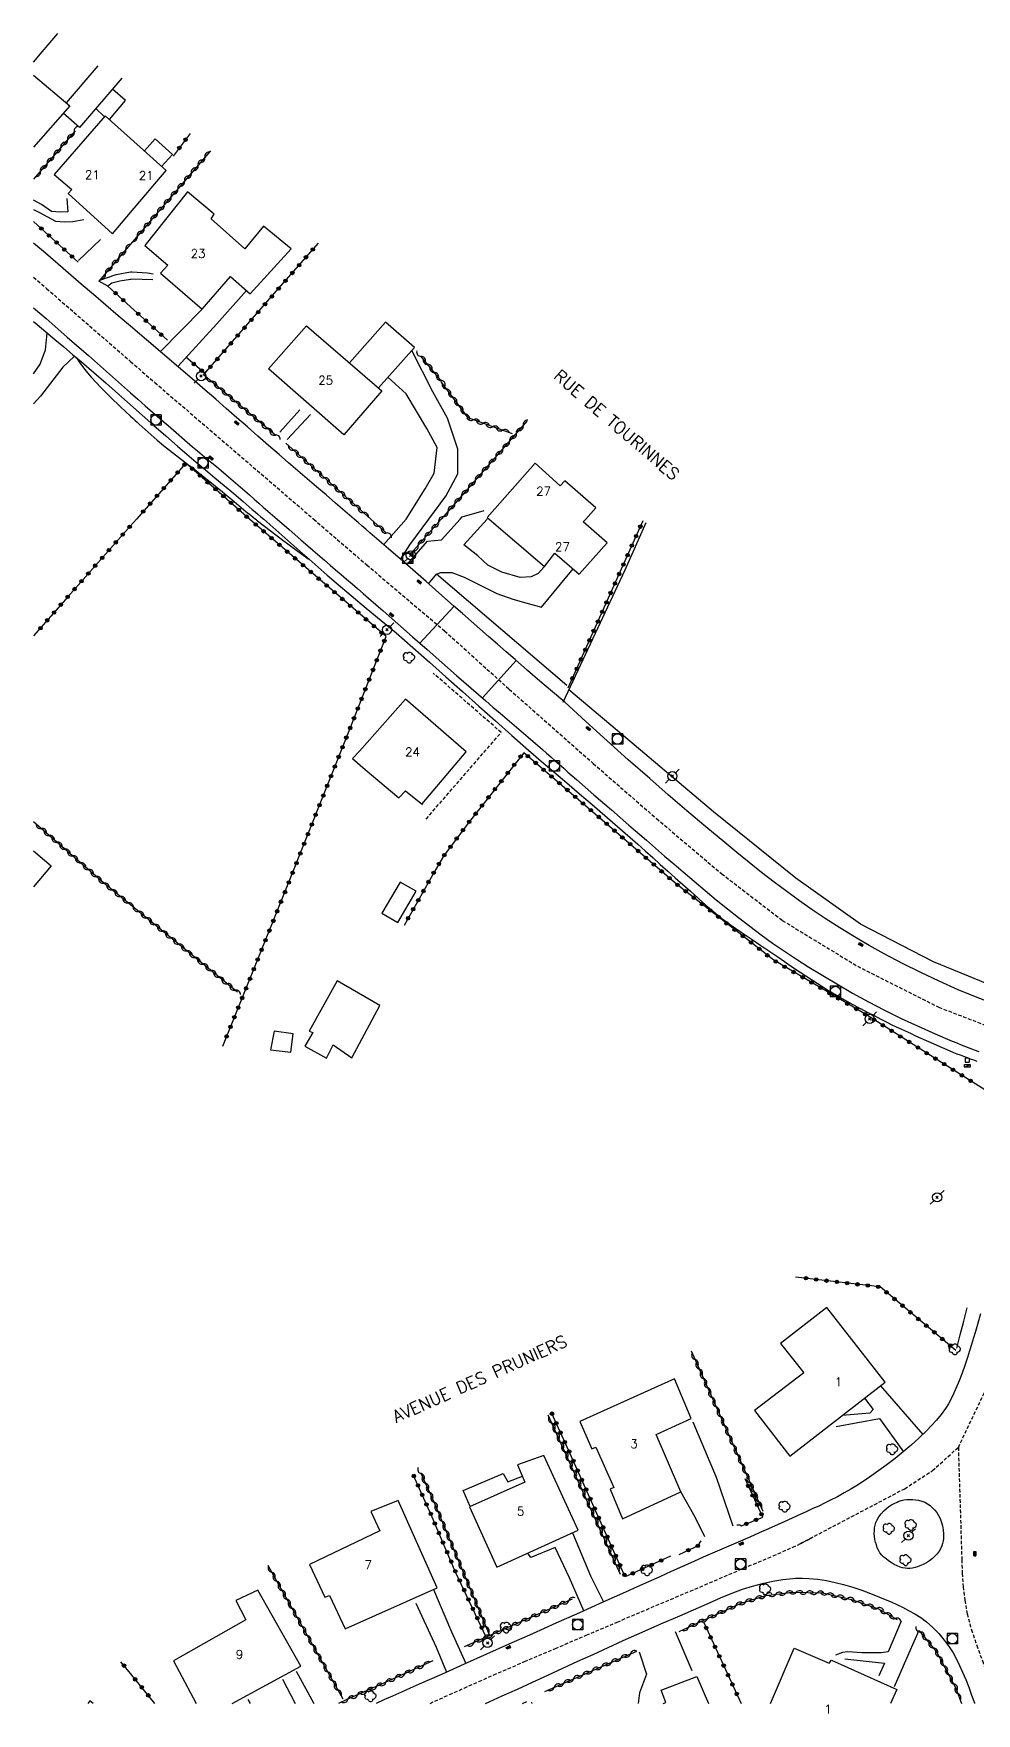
# Model space of a CAD drawing. Header units: millimetres. Extents: x 175000 to 176000, y 162999 to 164000.
# Drawn here: x 175000 to 175136.2, y 162998.6 to 163241.1 of the extents above; entities that cross this region are included whole.
import ezdxf
from ezdxf.enums import TextEntityAlignment as Align

# ---------------------------------------------------------------- set-up
doc = ezdxf.new("R2010")
doc.units = ezdxf.units.MM
doc.linetypes.add('DASHED', pattern=[0.75, 0.5, -0.25])
doc.layers.get('0').update_dxf_attribs({"linetype": 'CONTINUOUS'})
for name, color, linetype in [('W0001', 6, 'DASHED'), ('W0008', 7, 'CONTINUOUS'), ('W0014', 7, 'CONTINUOUS'), ('W0015', 2, 'CONTINUOUS'), ('W0016', 2, 'CONTINUOUS'), ('W0017', 7, 'CONTINUOUS'), ('W0101', 7, 'CONTINUOUS'), ('W0104', 1, 'CONTINUOUS'), ('W0105', 7, 'CONTINUOUS'), ('W0112', 1, 'DASHED'), ('W0211', 2, 'CONTINUOUS'), ('W0300', 7, 'CONTINUOUS'), ('W0310', 3, 'CONTINUOUS'), ('W0323', 7, 'CONTINUOUS'), ('W0330', 7, 'CONTINUOUS'), ('W0401', 7, 'CONTINUOUS'), ('W0420', 7, 'CONTINUOUS'), ('W0438', 7, 'CONTINUOUS'), ('W0473', 7, 'CONTINUOUS'), ('W0989', 7, 'CONTINUOUS'), ('W0991', 7, 'CONTINUOUS')]:
    doc.layers.add(name, color=color, linetype=linetype)
doc.styles.get("Standard").update_dxf_attribs({"font": 'romans.shx', "width": 0.85})

# ---------------------------------------------------------------- blocks, each defined once
blk = doc.blocks.new('T300')
for p, q in [((-0.8, 0.51), (-0.86, 0.34)), ((-0.86, 0.34), (-0.86, 0.17)), ((-0.86, 0.17), (-0.74, 0.06)), ((-0.69, 0.63), (-0.8, 0.51)), ((-0.8, -0.06), (-0.74, 0.06)), ((-0.74, 0.06), (-0.69, 0.11)), ((-0.57, 0.69), (-0.69, 0.63)), ((-0.46, 0.69), (-0.57, 0.69)), ((-0.29, 0.63), (-0.46, 0.69)), ((-0.29, 0.63), (-0.17, 0.74)), ((-0.23, 0.57), (-0.29, 0.63)), ((-0.17, 0.74), (-0.06, 0.8)), ((-0.06, 0.8), (0.06, 0.8)), ((0.06, 0.8), (0.23, 0.74)), ((0.23, 0.74), (0.34, 0.63)), ((0.34, 0.63), (0.4, 0.51)), ((0.46, 0.46), (0.34, 0.46)), ((0.4, 0.51), (0.4, 0.46)), ((0.57, 0.4), (0.46, 0.46)), ((0.57, 0.4), (0.69, 0.29)), ((0.69, 0.29), (0.74, 0.17)), ((0.74, 0.06), (0.69, -0.17)), ((0.74, 0.17), (0.74, 0.06)), ((-0.8, -0.17), (-0.8, -0.06)), ((-0.8, -0.23), (-0.8, -0.17)), ((-0.74, -0.34), (-0.8, -0.23)), ((-0.69, -0.4), (-0.74, -0.34)), ((-0.51, -0.46), (-0.69, -0.4)), ((-0.4, -0.46), (-0.51, -0.46)), ((-0.4, -0.46), (-0.34, -0.46)), ((-0.34, -0.46), (-0.34, -0.4)), ((-0.34, -0.51), (-0.34, -0.46)), ((-0.29, -0.63), (-0.34, -0.51)), ((-0.17, -0.74), (-0.29, -0.63)), ((-0.06, -0.8), (-0.17, -0.74)), ((0.06, -0.8), (-0.06, -0.8)), ((0.17, -0.74), (0.06, -0.8)), ((0.23, -0.69), (0.17, -0.74)), ((0.29, -0.46), (0.23, -0.46)), ((0.29, -0.63), (0.23, -0.69)), ((0.46, -0.4), (0.29, -0.46)), ((0.34, -0.51), (0.29, -0.63)), ((0.34, -0.51), (0.34, -0.46)), ((0.57, -0.34), (0.46, -0.4)), ((0.63, -0.29), (0.57, -0.34)), ((0.69, -0.17), (0.63, -0.29))]:
    blk.add_line(p, q)
blk = doc.blocks.new('T473')
for p, q in [((-0.166667, 0.166667), (0.166667, -0.166667)), ((-0.166667, -0.166667), (0.166667, 0.166667)), ((0.500001, 0.500001), (1.000002, 1.000002)), ((-1.000002, -1.000002), (-0.500001, -0.500001))]:
    blk.add_line(p, q)
blk.add_ellipse((0, 0), major_axis=(0.471405, 0.471405), ratio=1, start_param=5.4977871438, end_param=11.780972451)
blk = doc.blocks.new('T420')
for p, q in [((0.75, 0.75), (-0.75, 0.75)), ((-0.75, 0.75), (-0.75, -0.75)), ((0.75, 0.75), (0.75, -0.75)), ((0.75, -0.75), (-0.75, -0.75))]:
    blk.add_line(p, q)
blk.add_ellipse((0, 0), major_axis=(-0.53, 0.53), ratio=1, start_param=3.926991, end_param=10.210176)
blk = doc.blocks.new('T401')
for p, q in [((-0.3, 0.3), (0, 0.3)), ((-0.3, -0.25), (-0.3, 0.3)), ((-0.3, 0.15), (0, 0.15)), ((-0.3, 0), (0, 0)), ((0, 0.3), (0, -0.25)), ((-0.3, -0.15), (0, -0.15)), ((-0.3, -0.25), (-0.3, -0.3)), ((-0.3, -0.3), (0, -0.3)), ((0, -0.3), (0, -0.25))]:
    blk.add_line(p, q)
blk = doc.blocks.new('T438')
for p, q in [((-0.4, 0.2), (0.4, 0.2)), ((-0.4, -0.2), (-0.4, 0.2)), ((0.15, 1.1), (-0.3, 1.1)), ((-0.3, 1.1), (-0.3, 0.5)), ((-0.3, 0.5), (0.15, 0.5)), ((0.3, 0.65), (0.3, 0.95)), ((0.4, 0.2), (0.4, -0.2))]:
    blk.add_line(p, q)
at = {"flags": 128}
for points in [[(-0.4, -0.2), (0.4, 0.2)], [(0.4, -0.2), (-0.4, -0.2)]]:
    blk.add_lwpolyline(points, dxfattribs=at)
for centre, major_axis, start_param, end_param in [((0.15, 0.95), (0.106, -0.106), 0.785398, 2.356194), ((0.15, 0.65), (0.106, 0.106), 3.926991, 5.497787)]:
    blk.add_ellipse(centre, major_axis=major_axis, ratio=1, start_param=start_param, end_param=end_param)
blk = doc.blocks.new('t323o')
at = {"color": 0, "linetype": 'Continuous'}
for radius in [0.25, 0.15]:
    blk.add_circle((0, 0), radius, dxfattribs=at)
blk = doc.blocks.new('t310o')
at = {"color": 0, "linetype": 'Continuous'}
for centre, start, end in [((-0.5, 0.38), 216.8699, 323.1304), ((0.5, -0.37), 36.8699, 143.1303)]:
    blk.add_arc(centre, 0.625, start, end, dxfattribs=at)

msp = doc.modelspace()

# ---------------------------------------------------------------- linework, layer by layer
at = {"layer": 'W0001'}
for points in [[(175000, 163205.94), (175001.87, 163204.32), (175014, 163193.78)], [(175014, 163193.78), (175017.51, 163190.73), (175034.03, 163176.54), (175040.46, 163171)], [(175040.46, 163171), (175048.12, 163164.4), (175059.36, 163154.87), (175068.7, 163146.44), (175080.83, 163135.73), (175089.96, 163127.77), (175099.39, 163119.79), (175108.14, 163113.06), (175118.98, 163106.46), (175130.73, 163100.52), (175145.5, 163094.85), (175151.6, 163092.98)], [(175133.56, 163036.97), (175137.57, 163045.39), (175140.06, 163053.15), (175140.63, 163055.19)], [(175057.26, 163000), (175057.95, 163000.31), (175060.08, 163001.26), (175062.2, 163002.21), (175064.32, 163003.16), (175066.45, 163004.1), (175070.9, 163006.03), (175075.36, 163007.94), (175079.82, 163009.83), (175084.29, 163011.74), (175086.39, 163012.64), (175088.5, 163013.53), (175090.61, 163014.42), (175092.72, 163015.32), (175094.83, 163016.21), (175096.94, 163017.11), (175099.05, 163018.01), (175101.15, 163018.92), (175103.98, 163020.12), (175106.82, 163021.31), (175109.64, 163022.54), (175112.41, 163023.89), (175110.8, 163023.1), (175125.81, 163031), (175129.82, 163033.61), (175133.56, 163036.97)], [(175133.56, 163036.97), (175134.06, 163020.74), (175134.13, 163018.79), (175134.26, 163016.83), (175134.49, 163014.89), (175134.83, 163012.95), (175135.44, 163010.64), (175136.21, 163008.38), (175137.05, 163006.14), (175137.88, 163003.91), (175138.36, 163002.61), (175138.87, 163001.32), (175139.39, 163000.04), (175139.41, 163000)]]:
    msp.add_lwpolyline(points, dxfattribs=at)
at = {"layer": 'W0008'}
for points in [[(175138.54, 163101.05), (175136.02, 163102.03), (175133.52, 163103.06), (175130.81, 163104.27), (175128.13, 163105.53), (175125.48, 163106.86), (175122.86, 163108.24), (175120.69, 163109.45), (175118.55, 163110.7), (175116.44, 163112), (175114.35, 163113.34), (175112.46, 163114.6), (175110.61, 163115.9), (175108.77, 163117.24), (175106.96, 163118.59), (175105.15, 163119.99), (175103.36, 163121.41), (175101.58, 163122.86), (175099.82, 163124.31), (175097.08, 163126.59), (175094.36, 163128.89), (175091.66, 163131.2), (175088.98, 163133.54), (175085.89, 163136.27), (175082.82, 163139.01), (175079.77, 163141.78), (175076.74, 163144.58)], [(175134.89, 163049.96), (175134.52, 163048.81), (175134.11, 163047.68), (175133.68, 163046.56), (175133.2, 163045.45), (175132.87, 163044.72), (175132.53, 163043.99), (175132.15, 163043.27), (175131.72, 163042.58), (175131.09, 163041.72), (175130.41, 163040.9), (175129.69, 163040.12), (175128.95, 163039.36), (175127.87, 163038.31), (175126.75, 163037.29), (175125.6, 163036.32), (175124.43, 163035.37), (175123.11, 163034.35), (175121.75, 163033.38), (175120.38, 163032.44), (175118.98, 163031.53), (175118.03, 163030.94), (175117.07, 163030.38), (175116.09, 163029.84), (175115.1, 163029.32), (175114.25, 163028.9), (175113.4, 163028.5), (175112.54, 163028.12), (175111.68, 163027.73), (175110.3, 163027.09), (175108.92, 163026.46), (175107.54, 163025.83), (175106.16, 163025.21), (175104.81, 163024.62), (175103.46, 163024.02), (175102.11, 163023.44), (175100.76, 163022.85), (175099.41, 163022.27), (175098.06, 163021.68), (175096.71, 163021.09), (175095.36, 163020.49), (175093.71, 163019.76), (175092.07, 163019.03), (175090.43, 163018.29), (175088.79, 163017.55), (175087.15, 163016.81), (175085.51, 163016.07), (175083.87, 163015.33), (175082.23, 163014.6), (175078.83, 163013.08), (175075.44, 163011.57), (175072.05, 163010.05), (175068.66, 163008.54), (175065.41, 163007.09), (175062.17, 163005.64), (175058.92, 163004.19), (175055.67, 163002.75), (175054.4, 163002.18), (175053.12, 163001.62), (175051.85, 163001.05), (175050.57, 163000.49), (175049.47, 163000)], [(175065.26, 163000), (175065.78, 163000.23), (175067.69, 163001.08), (175069.88, 163002.07), (175072.07, 163003.07), (175074.25, 163004.07), (175076.43, 163005.08), (175078.61, 163006.08), (175080.8, 163007.08), (175082.98, 163008.07), (175085.17, 163009.06), (175087.89, 163010.27), (175090.61, 163011.47), (175093.33, 163012.66), (175096.07, 163013.84), (175097.63, 163014.52), (175099.19, 163015.22), (175100.77, 163015.89), (175102.39, 163016.47), (175103.82, 163016.91), (175105.28, 163017.3), (175106.75, 163017.63), (175108.23, 163017.88), (175109.17, 163017.99), (175110.11, 163018.06), (175111.05, 163018.08), (175111.98, 163018.04), (175113.25, 163017.92), (175114.51, 163017.72), (175115.75, 163017.46), (175116.98, 163017.16), (175118.3, 163016.78), (175119.61, 163016.34), (175120.89, 163015.86), (175122.17, 163015.36), (175123.01, 163015.02), (175123.84, 163014.66), (175124.67, 163014.28), (175125.48, 163013.88), (175126.38, 163013.41), (175127.28, 163012.92), (175128.15, 163012.39), (175128.97, 163011.78), (175129.88, 163010.96), (175130.72, 163010.07), (175131.5, 163009.13), (175132.23, 163008.15), (175132.79, 163007.28), (175133.29, 163006.38), (175133.75, 163005.46), (175134.18, 163004.53), (175134.65, 163003.44), (175135.07, 163002.32), (175135.48, 163001.2), (175135.88, 163000.08), (175135.91, 163000)]]:
    msp.add_lwpolyline(points, dxfattribs=at)
at = {"layer": 'W0014'}
for points in [[(175014, 163198.88), (175012.22, 163200.39), (175010.44, 163201.91), (175008.66, 163203.43), (175006.88, 163204.96), (175004.29, 163207.18), (175001.7, 163209.41), (175000, 163210.88)], [(175000, 163201.51), (175001.8, 163199.97), (175004.87, 163197.31), (175007.92, 163194.63), (175010.96, 163191.94), (175014, 163189.25)], [(175000, 163199.53), (175000.5, 163199.12), (175001.79, 163198.04), (175003.07, 163196.96), (175004.36, 163195.89), (175005.64, 163194.8), (175006.92, 163193.71), (175008.7, 163192.17), (175010.47, 163190.62), (175012.24, 163189.06), (175014, 163187.5)], [(175046.3, 163171), (175044.95, 163172.17), (175043.59, 163173.33), (175042.24, 163174.5), (175040.88, 163175.66), (175039.53, 163176.83), (175038.18, 163178), (175036.82, 163179.16), (175035.47, 163180.33), (175033.94, 163181.66), (175032.41, 163182.99), (175030.88, 163184.33), (175029.36, 163185.66), (175027.83, 163186.99), (175026.3, 163188.32), (175024.77, 163189.65), (175023.23, 163190.98), (175020.93, 163192.96), (175018.62, 163194.93), (175016.31, 163196.91), (175014, 163198.88)], [(175014, 163189.25), (175015.06, 163188.32), (175016.12, 163187.39), (175017.18, 163186.46), (175018.25, 163185.53), (175019.43, 163184.51), (175020.6, 163183.5), (175021.79, 163182.48), (175022.97, 163181.47), (175023.66, 163180.89), (175024.35, 163180.31), (175025.04, 163179.74), (175025.73, 163179.16), (175026.42, 163178.59), (175027.11, 163178.01), (175027.8, 163177.43), (175028.48, 163176.85), (175029.16, 163176.26), (175029.83, 163175.68), (175030.5, 163175.09), (175031.17, 163174.5), (175031.84, 163173.91), (175032.51, 163173.32), (175033.18, 163172.73), (175033.85, 163172.15), (175034.18, 163171.86), (175034.51, 163171.57), (175034.84, 163171.29), (175035.17, 163171)], [(175014, 163187.5), (175015.69, 163186.01), (175017.38, 163184.52), (175019.08, 163183.03), (175020.78, 163181.55), (175022.13, 163180.4), (175023.48, 163179.26), (175024.83, 163178.12), (175026.19, 163176.99), (175027.54, 163175.85), (175028.9, 163174.71), (175030.25, 163173.57), (175031.59, 163172.42), (175032, 163172.06), (175032.41, 163171.71), (175032.82, 163171.36), (175033.23, 163171)], [(175033.23, 163171), (175034.54, 163169.85), (175035.85, 163168.7), (175037.16, 163167.55), (175038.47, 163166.39), (175039.78, 163165.24), (175041.09, 163164.09), (175042.4, 163162.94), (175043.72, 163161.81), (175045.87, 163159.98), (175048.03, 163158.17), (175050.2, 163156.36), (175052.38, 163154.58)], [(175035.17, 163171), (175036.89, 163169.51), (175038.6, 163168.03), (175040.32, 163166.55), (175042.03, 163165.07), (175042.83, 163164.38), (175043.62, 163163.7), (175044.42, 163163.02), (175045.21, 163162.34), (175046.01, 163161.65), (175046.8, 163160.97), (175047.59, 163160.29), (175048.39, 163159.6), (175050.51, 163157.75), (175052.63, 163155.89), (175054.74, 163154.03), (175056.86, 163152.17), (175058.97, 163150.31), (175061.09, 163148.45), (175063.21, 163146.6), (175065.33, 163144.75), (175066.35, 163143.87), (175067.37, 163143), (175068.39, 163142.12), (175069.41, 163141.25), (175070.43, 163140.38), (175071.45, 163139.51), (175072.47, 163138.63), (175073.48, 163137.75), (175074.1, 163137.21), (175074.72, 163136.67), (175075.33, 163136.12), (175075.95, 163135.58), (175076.57, 163135.03), (175077.18, 163134.49), (175077.8, 163133.94), (175078.42, 163133.4), (175080.93, 163131.2), (175083.45, 163129.01), (175085.97, 163126.82), (175088.5, 163124.64), (175089.82, 163123.5), (175091.14, 163122.36), (175092.47, 163121.23), (175093.8, 163120.1), (175095.39, 163118.75), (175096.99, 163117.39), (175098.6, 163116.04), (175100.23, 163114.72), (175101.83, 163113.46), (175103.45, 163112.21), (175105.08, 163110.99), (175106.74, 163109.8), (175108.46, 163108.61), (175110.2, 163107.46), (175111.96, 163106.33), (175113.74, 163105.23), (175116, 163103.89), (175118.28, 163102.58), (175120.58, 163101.31), (175122.91, 163100.1), (175125.32, 163098.91), (175127.76, 163097.78), (175130.22, 163096.7), (175132.69, 163095.64), (175133.32, 163095.38), (175133.95, 163095.12), (175134.59, 163094.87), (175135.23, 163094.63), (175135.86, 163094.39), (175136.5, 163094.14)], [(175076.74, 163144.56), (175074.93, 163146.09), (175073.12, 163147.63), (175071.32, 163149.17), (175069.53, 163150.72), (175068.26, 163151.83), (175066.99, 163152.94), (175065.72, 163154.05), (175064.46, 163155.17), (175063.2, 163156.28), (175061.94, 163157.4), (175060.67, 163158.51), (175059.4, 163159.62), (175056.7, 163161.98), (175053.99, 163164.34), (175051.27, 163166.7), (175048.56, 163169.05), (175047.99, 163169.54), (175047.43, 163170.03), (175046.86, 163170.51), (175046.3, 163171)], [(175077.03, 163146.98), (175058.17, 163163.05)], [(175052.38, 163154.58), (175054.78, 163152.47), (175057.17, 163150.35), (175059.55, 163148.23), (175061.93, 163146.1), (175064.31, 163143.98), (175066.69, 163141.86), (175069.09, 163139.75), (175071.49, 163137.65), (175073.32, 163136.07), (175075.16, 163134.5), (175077, 163132.93), (175078.83, 163131.36), (175080.67, 163129.78), (175082.5, 163128.21), (175084.33, 163126.63), (175086.16, 163125.04), (175087.25, 163124.07), (175088.34, 163123.1), (175089.43, 163122.13), (175090.51, 163121.16), (175091.59, 163120.18), (175092.68, 163119.21), (175093.77, 163118.24), (175094.86, 163117.27), (175095.98, 163116.28), (175097.1, 163115.28), (175098.23, 163114.3), (175099.4, 163113.36), (175100.78, 163112.34), (175102.2, 163111.37), (175103.63, 163110.42), (175105.05, 163109.46), (175107.48, 163107.81), (175109.9, 163106.14), (175112.34, 163104.51), (175114.83, 163102.95), (175115.98, 163102.26), (175117.14, 163101.58), (175118.3, 163100.92), (175119.5, 163100.31)], [(175136.3, 163092.69), (175135.82, 163092.87), (175135.34, 163093.05), (175134.86, 163093.23), (175134.37, 163093.41), (175133.89, 163093.59), (175133.41, 163093.77), (175132.93, 163093.96), (175131.93, 163094.38), (175130.94, 163094.8), (175129.95, 163095.24), (175128.96, 163095.68), (175128.2, 163096.02), (175127.44, 163096.37), (175126.68, 163096.72), (175125.92, 163097.07), (175125.28, 163097.37), (175124.65, 163097.66), (175124.01, 163097.96), (175123.38, 163098.26), (175122.4, 163098.76), (175121.43, 163099.26), (175120.46, 163099.78), (175119.5, 163100.31)], [(175133.32, 163051.29), (175133.83, 163053.24), (175134.34, 163055.19), (175134.85, 163057.14)], [(175136.78, 163056.27), (175136.02, 163053.71), (175135.74, 163052.77), (175135.46, 163051.84), (175135.18, 163050.9), (175134.89, 163049.96)]]:
    msp.add_lwpolyline(points, dxfattribs=at)
at = {"layer": 'W0015'}
msp.add_lwpolyline([(175125.31, 163029.3), (175125.71, 163029.38), (175126.11, 163029.44), (175126.51, 163029.46), (175126.92, 163029.45), (175127.38, 163029.41), (175127.83, 163029.33), (175128.28, 163029.21), (175128.71, 163029.04), (175129.11, 163028.82), (175129.48, 163028.56), (175129.82, 163028.26), (175130.13, 163027.93), (175130.44, 163027.55), (175130.7, 163027.14), (175130.92, 163026.7), (175131.1, 163026.25), (175131.27, 163025.66), (175131.39, 163025.05), (175131.44, 163024.43), (175131.42, 163023.82), (175131.37, 163023.45), (175131.28, 163023.09), (175131.16, 163022.75), (175131.01, 163022.42), (175130.77, 163022), (175130.48, 163021.61), (175130.17, 163021.25), (175129.82, 163020.91), (175129.4, 163020.59), (175128.96, 163020.3), (175128.49, 163020.06), (175128.01, 163019.85), (175127.66, 163019.72), (175127.31, 163019.61), (175126.94, 163019.53), (175126.57, 163019.49), (175126.22, 163019.49), (175125.86, 163019.52), (175125.51, 163019.58), (175125.17, 163019.67), (175124.72, 163019.85), (175124.28, 163020.07), (175123.87, 163020.33), (175123.47, 163020.6), (175123.13, 163020.85), (175122.8, 163021.12), (175122.49, 163021.41), (175122.23, 163021.75), (175122.01, 163022.1), (175121.85, 163022.48), (175121.72, 163022.87), (175121.61, 163023.27), (175121.52, 163023.68), (175121.45, 163024.09), (175121.42, 163024.51), (175121.43, 163024.93), (175121.44, 163025.13), (175121.47, 163025.33), (175121.5, 163025.53), (175121.54, 163025.73), (175121.59, 163025.93), (175121.66, 163026.12), (175121.73, 163026.31), (175121.82, 163026.5), (175122.09, 163026.96), (175122.42, 163027.39), (175122.79, 163027.78), (175123.18, 163028.14), (175123.54, 163028.41), (175123.92, 163028.65), (175124.31, 163028.86), (175124.71, 163029.06), (175124.86, 163029.13), (175125, 163029.2), (175125.16, 163029.25)], close=True, dxfattribs=at)
at = {"layer": 'W0016'}
for points in [[(175055.8, 163153.12), (175060.73, 163158.46)], [(175064.82, 163145.2), (175069.7, 163150.58)]]:
    msp.add_lwpolyline(points, dxfattribs=at)
at = {"layer": 'W0017'}
for points in [[(175004.81, 163217.32), (175004.93, 163215.4), (175003.86, 163215.33), (175002.59, 163215.45), (175001.14, 163216.44), (175000, 163217.05)], [(175000, 163215.73), (175000.84, 163215.29), (175003.15, 163214.05), (175004.48, 163213.92), (175005.67, 163214), (175007.24, 163214.27)], [(175006.51, 163208.34), (175009.67, 163211.4)], [(175020.85, 163193.03), (175026.45, 163199.2), (175030.76, 163204.01)], [(175024.33, 163201.33), (175018.32, 163195.2)], [(175000, 163192), (175000.93, 163193.37), (175001.72, 163195.47), (175001.95, 163197.86)], [(175057.07, 163171), (175059.52, 163174.31), (175061.26, 163177.56), (175061.27, 163181.09), (175059.79, 163185.6), (175057.67, 163189.41), (175054.64, 163195.37)], [(175005.91, 163194.55), (175004.2, 163192.95), (175000.98, 163188.79), (175000, 163187.66)], [(175053.8, 163171), (175056.54, 163175.4), (175057.87, 163177.65), (175058.29, 163181.34), (175056.79, 163184.12), (175053.8, 163189.12), (175051.18, 163191.5)], [(175035.56, 163183.57), (175038.44, 163186.77)], [(175036.63, 163182.49), (175040.01, 163186.11)], [(175050.56, 163167.32), (175053.8, 163171)], [(175053, 163165.2), (175054.33, 163167.3), (175057.07, 163171)], [(175053.89, 163164.42), (175056.91, 163167.81), (175058.9, 163168.03), (175061.62, 163171)], [(175061.62, 163171), (175061.91, 163171.32), (175065.08, 163172.28)], [(175062.14, 163167.32), (175065.52, 163171)], [(175073.81, 163164.16), (175072.89, 163163.16), (175071.88, 163162.67), (175070.29, 163162.58), (175067.63, 163163.36), (175065.62, 163164.37), (175064.14, 163165.71), (175062.14, 163167.32)], [(175057.04, 163161.68), (175058.17, 163163.05), (175058.81, 163163.3), (175060.41, 163163.31), (175062.19, 163162.65), (175066.91, 163160.28), (175069.2, 163159.43), (175071.1, 163158.94), (175073.38, 163158.29), (175077.91, 163163.84)], [(175122.34, 163045.87), (175128.41, 163038.84)], [(175120, 163044.05), (175121.24, 163042.45), (175120.78, 163041.91), (175116.8, 163041.56)], [(175095.21, 163040.67), (175098.58, 163032.68), (175100.97, 163025.63)], [(175115.93, 163039.99), (175122.15, 163041.12), (175125.63, 163036.34)], [(175096.94, 163024.06), (175095.54, 163026.88), (175093.46, 163030.56)], [(175077.84, 163024.64), (175080.43, 163018.41), (175082.31, 163014.64)], [(175079.47, 163013.37), (175077.38, 163018.13), (175075.32, 163022.5), (175071.81, 163021.05), (175071.38, 163021.71)], [(175057.75, 163016.44), (175060.36, 163010.32), (175062.43, 163005.76)], [(175055.23, 163014.49), (175058.13, 163008.11), (175059.64, 163004.52)], [(175125.28, 163011.89), (175123.41, 163007.45), (175122.4, 163007.32), (175119.66, 163007.31), (175117.57, 163007.45), (175116.83, 163007.34), (175115.82, 163006.95)], [(175092.67, 163010.4), (175095.07, 163004.77)], [(175124.33, 163002.46), (175126.46, 163007.29), (175127.89, 163010.57)], [(175087.46, 163007.42), (175088.52, 163004.23), (175087.52, 163001.52), (175087.34, 163000)], [(175117.19, 163006.42), (175122.88, 163005.82), (175122.06, 163004)], [(175037.91, 163004.63), (175040.49, 163000)], [(175035.96, 163003.49), (175037.76, 163000)], [(175030.95, 163000.58), (175031.29, 163000)]]:
    msp.add_lwpolyline(points, dxfattribs=at)
at = {"layer": 'W0101'}
for points in [[(175000, 163235.1), (175005.23, 163230.69), (175000, 163224.71)], [(175014, 163225.98), (175010.33, 163229.27), (175002.96, 163220.77), (175005.53, 163218.6), (175005, 163218.05), (175011.42, 163212.23)], [(175014, 163215.27), (175019.15, 163221.34), (175014, 163225.98)], [(175011.42, 163212.23), (175014, 163215.27)], [(175079.74, 163171), (175081.22, 163172.63), (175076.72, 163176.53), (175076.05, 163175.8), (175072.46, 163179.08), (175065.51, 163171.23), (175065.78, 163171)], [(175065.78, 163171), (175073.81, 163164.16), (175075.3, 163166.1), (175078.81, 163163.06)], [(175079.39, 163170.61), (175079.74, 163171)], [(175078.81, 163163.06), (175082.83, 163167.61), (175079.39, 163170.61)], [(175000, 163123.12), (175002.52, 163120.95), (175000, 163117.93)], [(175066.9, 163019.67), (175078.67, 163025.02), (175073.7, 163035.81), (175069.88, 163034.45), (175070.97, 163031.96)], [(175070.97, 163031.96), (175062.98, 163028.4), (175066.9, 163019.67)], [(175028.69, 163000), (175038.61, 163005.37), (175032.39, 163016.33), (175029.22, 163014.87), (175030.66, 163012.08), (175020.23, 163006.16), (175023.48, 163000)], [(175106.44, 163000), (175109.85, 163007.98)], [(175109.85, 163007.98), (175114.92, 163005.8), (175115.24, 163006.25), (175124.66, 163002.02), (175123.77, 163000)], [(175090.94, 163000), (175091.3, 163000.14), (175090.63, 163001.9), (175095.77, 163003.88), (175097.49, 163000)], [(175008.62, 163000), (175008.13, 163000.38), (175007.83, 163000)]]:
    msp.add_lwpolyline(points, dxfattribs=at)
for points in [[(175016.08, 163210.5), (175019.37, 163207.66), (175018.35, 163206.54), (175024.33, 163201.33), (175028.46, 163206.06), (175031.29, 163203.54), (175037.2, 163210.06), (175033.19, 163213.31), (175030.5, 163210.03), (175025.63, 163214.37), (175026.08, 163215.04), (175022.23, 163218.29)], [(175044.82, 163183.19), (175033.95, 163192.7), (175039.41, 163198.93), (175050.31, 163189.55)], [(175056.13, 163129.92), (175062.49, 163137.4), (175053.72, 163144.99), (175047.09, 163137.48), (175046.07, 163136.43), (175047.87, 163134.87), (175052.76, 163130.76), (175053.73, 163131.77), (175056.17, 163129.78)], [(175109.24, 163035.69), (175122.98, 163046.37), (175114.58, 163057.17), (175107.89, 163051.98), (175111.24, 163047.72), (175104.14, 163042.31)], [(175085.07, 163026.67), (175093.46, 163030.56), (175089.94, 163038.81), (175094.95, 163041.15), (175092.55, 163046.86), (175078.87, 163040.68), (175080.62, 163036.74), (175081.2, 163036.99), (175083.8, 163031.19), (175083.29, 163030.93)], [(175045, 163010.75), (175058.28, 163016.68), (175052.67, 163029.29), (175048.71, 163027.7), (175050.03, 163024.91), (175039.87, 163020.04), (175042.08, 163015.32), (175042.72, 163015.6)]]:
    msp.add_lwpolyline(points, close=True, dxfattribs=at)
at = {"layer": 'W0104'}
for points in [[(175000, 163236.99), (175001.23, 163238.5), (175003.49, 163241.12)], [(175009.29, 163236.45), (175004.71, 163231.13)], [(175012.74, 163234.69), (175006.61, 163227.55), (175004.28, 163229.61)], [(175010.95, 163228.72), (175013.28, 163231.44), (175011.39, 163233.12)], [(175008.99, 163230.33), (175010.2, 163229.13)], [(175018.49, 163221.93), (175020.04, 163223.66), (175017.54, 163225.93), (175016, 163224.18)], [(175049.82, 163189.97), (175055.03, 163195.81), (175050.81, 163199.46), (175045.62, 163193.58)], [(175063.06, 163028.43), (175062.05, 163030.76), (175067.82, 163033.2), (175068.5, 163031.97), (175070.6, 163032.79)]]:
    msp.add_lwpolyline(points, dxfattribs=at)
for points in [[(175052.61, 163112.76), (175055.24, 163117.27), (175052.95, 163118.61), (175050.31, 163114.1)], [(175045.96, 163093.24), (175049.99, 163100.76), (175043.84, 163104.33), (175039.82, 163097.07), (175040.35, 163096.86), (175039.19, 163094.89), (175042.29, 163093.15), (175043.27, 163095.09)], [(175034.24, 163094.38), (175037.16, 163094.05), (175037.48, 163096.67), (175034.74, 163097.08)]]:
    msp.add_lwpolyline(points, close=True, dxfattribs=at)
at = {"layer": 'W0105'}
for points in [[(175014, 163205.63), (175012.45, 163205.36), (175011.32, 163205.07), (175010.73, 163204.64), (175009.43, 163205.35)], [(175009.55, 163205.52), (175011.93, 163206.32), (175014, 163206.7)], [(175014, 163206.7), (175014.17, 163206.73), (175016.46, 163206.6), (175017.27, 163206.45)], [(175017.21, 163205.55), (175014.16, 163205.66), (175014, 163205.63)]]:
    msp.add_lwpolyline(points, dxfattribs=at)
at = {"layer": 'W0112'}
msp.add_lwpolyline([(175056.69, 163127.7), (175067.54, 163140.21), (175057.69, 163148.79)], dxfattribs=at)
at = {"layer": 'W0211'}
for points in [[(175006.21, 163194.32), (175006.7, 163193.58), (175007.22, 163192.85), (175007.77, 163192.15), (175008.34, 163191.47), (175009.69, 163190.01), (175011.1, 163188.61), (175012.54, 163187.25), (175014, 163185.9)], [(175014, 163185.9), (175014.32, 163185.61), (175014.63, 163185.32), (175014.95, 163185.03), (175015.27, 163184.73), (175016.12, 163183.95), (175016.99, 163183.17), (175017.87, 163182.41), (175018.76, 163181.66), (175019.19, 163181.31), (175019.62, 163180.97), (175020.05, 163180.63), (175020.49, 163180.3), (175020.93, 163179.97), (175021.37, 163179.63), (175021.8, 163179.3), (175022.24, 163178.96), (175023.32, 163178.11), (175024.4, 163177.26), (175025.48, 163176.41), (175026.55, 163175.55), (175027.24, 163174.99), (175027.93, 163174.42), (175028.62, 163173.84), (175029.3, 163173.27), (175029.99, 163172.7), (175030.67, 163172.13), (175031.36, 163171.56), (175032.06, 163171)], [(175032.06, 163171), (175032.14, 163170.94), (175032.21, 163170.88), (175032.29, 163170.82), (175032.36, 163170.76), (175034.16, 163169.36), (175035.98, 163167.99), (175037.81, 163166.64), (175039.66, 163165.3)]]:
    msp.add_lwpolyline(points, dxfattribs=at)
at = {"layer": 'W0300'}
msp.add_lwpolyline([(175071.89, 163000.16), (175071.97, 163000)], dxfattribs=at)
at = {"layer": 'W0310'}
for points in [[(175006.01, 163227.1), (175000, 163220.12)], [(175025.53, 163224.2), (175014, 163210.72)], [(175014, 163210.72), (175009.4, 163205.35)], [(175069.15, 163183.34), (175062.76, 163185.62), (175058.9, 163190.8), (175058.87, 163190.97), (175055.94, 163194.55)], [(175034.97, 163183.07), (175024.56, 163191.86)], [(175071.26, 163185.15), (175063.64, 163176.45), (175058.86, 163171)], [(175048.71, 163171), (175036.42, 163181.97)], [(175050.97, 163168.98), (175048.71, 163171)], [(175058.86, 163171), (175054.54, 163166.08)], [(175014, 163115.31), (175010.12, 163118.48), (175000, 163127.31)], [(175029.44, 163102.7), (175014, 163115.31)], [(175094.96, 163050.89), (175105.32, 163027.74)], [(175084.79, 163018.63), (175074.33, 163041.62)], [(175055.88, 163033.33), (175057.85, 163029.02), (175065.9, 163009.69)], [(175033.84, 163019.97), (175034.42, 163018.88), (175044.67, 163000.64)], [(175093.24, 163010.36), (175097.01, 163012.12), (175102.18, 163014.46), (175105.77, 163015.56), (175109.67, 163016.05), (175113.95, 163015.95), (175118.12, 163015.02), (175122.03, 163013.66), (175124.71, 163012.1)], [(175077.77, 163015.04), (175062.19, 163008.15)], [(175127.91, 163010.47), (175130.41, 163007.42), (175133.22, 163002.2), (175134.01, 163000)], [(175057.68, 163006.15), (175050.27, 163002.77), (175045.25, 163000.54), (175044.03, 163000)], [(175073.83, 163001.73), (175087.11, 163007.53)], [(175070.63, 163000), (175071.24, 163000.27)]]:
    msp.add_lwpolyline(points, dxfattribs=at)
at = {"layer": 'W0323'}
for points in [[(175022.61, 163226.69), (175020.15, 163223.41)], [(175006.43, 163208.13), (175000, 163214)], [(175024.56, 163191.86), (175035.78, 163204.74), (175041.14, 163210.88)], [(175010.73, 163204.64), (175014, 163201.68)], [(175014, 163201.68), (175019.34, 163196.83)], [(175024.59, 163192.19), (175021.99, 163194.38)], [(175031.19, 163171), (175021.99, 163179.09), (175014.84, 163171)], [(175014.84, 163171), (175014, 163170.05)], [(175027.31, 163094.9), (175036.39, 163117.38), (175045.37, 163139.96), (175050.91, 163154.05), (175031.19, 163171)], [(175014, 163170.05), (175004.99, 163159.86), (175000, 163154.14)], [(175077.23, 163146.65), (175088.04, 163170.83)], [(175138.46, 163080.59), (175141.81, 163085.83), (175131.14, 163092.53), (175120.28, 163099.42), (175106.91, 163107.3), (175092.86, 163118.29), (175081.13, 163128.42), (175070.79, 163137.28), (175062.77, 163127.12), (175059.22, 163122.35), (175057.84, 163120.03), (175053.51, 163112.35)], [(175133.2, 163050.98), (175122.26, 163060.13), (175110.06, 163061.57)], [(175092, 163021.25), (175085.45, 163018.29), (175077.32, 163036.45), (175074.86, 163041.86)], [(175065.36, 163009.58), (175060.96, 163018.96), (175057.41, 163027.24), (175054.89, 163032.89)], [(175101.55, 163025.8), (175101.98, 163025.76), (175102.24, 163025.62), (175105.31, 163026.9), (175102.75, 163032.42)], [(175096.35, 163023.47), (175096.14, 163023.13), (175096.08, 163022.82), (175093.21, 163021.47)], [(175096.78, 163011.7), (175102.19, 163000)], [(175014, 163004.29), (175012.59, 163006)], [(175017.53, 163000), (175014, 163004.29)]]:
    msp.add_lwpolyline(points, dxfattribs=at)
at = {"layer": 'W0330'}
for points in [[(175088.44, 163170.48), (175085.39, 163163.62), (175076.43, 163144.51)], [(175151.93, 163099.38), (175140.9, 163102.6), (175129.95, 163107.06), (175119.43, 163112.51), (175110.1, 163119.18), (175098.21, 163128.72), (175086.1, 163138.93), (175077.29, 163146.34)]]:
    msp.add_lwpolyline(points, dxfattribs=at)

# ---------------------------------------------------------------- block references
at = {"layer": 'W0300'}
for p in [(175054.26, 163151.01), (175133.07, 163051.12), (175124.03, 163036.69), (175108.5, 163028.39), (175123.56, 163025.2), (175126.71, 163025.74), (175125.95, 163020.68), (175088.61, 163019.2), (175105.69, 163016.48), (175068.27, 163010.93), (175048.67, 163001.03)]:
    msp.add_blockref('T300', p, dxfattribs=at)
at = {"layer": 'W0310'}
for p, rotation in [((175005.87, 163226.94), 229.260833960631), ((175002.94, 163223.53), 229.260833960631), ((175003.92, 163224.67), 229.260833960631), ((175004.89, 163225.8), 229.260833960631), ((175000.98, 163221.26), 229.260833960631), ((175001.96, 163222.39), 229.260833960631), ((175022.77, 163220.98), 229.4658600582735), ((175023.75, 163222.12), 229.4658600582735), ((175024.72, 163223.26), 229.4658600582735), ((175020.82, 163218.7), 229.4658600582735), ((175021.8, 163219.84), 229.4658600582735), ((175018.87, 163216.42), 229.4658600582735), ((175019.85, 163217.56), 229.4658600582735), ((175016.92, 163214.14), 229.4658600582735), ((175017.9, 163215.28), 229.4658600582735), ((175014.97, 163211.86), 229.4658600582735), ((175015.95, 163213), 229.4658600582735), ((175013.3, 163209.91), 229.4658600583774), ((175010.38, 163206.49), 229.4658600583774), ((175011.35, 163207.63), 229.4658600583774), ((175012.33, 163208.77), 229.4658600583774), ((175055.97, 163194.52), 129.2301756359921), ((175056.92, 163193.36), 129.2301756359921), ((175057.87, 163192.19), 129.2301756359921), ((175025.71, 163190.9), 139.8186960251728), ((175026.85, 163189.93), 139.8186960251728), ((175058.82, 163191.03), 129.2301756359921), ((175059.64, 163189.8), 126.7155289129265), ((175028, 163188.96), 139.8186960251728), ((175029.14, 163187.99), 139.8186960251728), ((175060.54, 163188.6), 126.7155289129265), ((175061.43, 163187.39), 126.7155289129265), ((175030.29, 163187.03), 139.8186960251728), ((175031.44, 163186.06), 139.8186960251728), ((175032.58, 163185.09), 139.8186960251728), ((175062.33, 163186.19), 126.7155289129265), ((175063.5, 163185.36), 160.4007065478898), ((175033.73, 163184.12), 139.8186960251728), ((175034.87, 163183.15), 139.8186960251728), ((175064.91, 163184.85), 160.4007065478898), ((175066.32, 163184.35), 160.4007065478898), ((175067.74, 163183.85), 160.4007065478898), ((175068.75, 163182.28), 228.7635443552036), ((175069.73, 163183.41), 228.7635443552036), ((175070.72, 163184.54), 228.7635443552036), ((175037.54, 163180.97), 138.2454153125294), ((175038.66, 163179.97), 138.2454153125294), ((175066.77, 163180.02), 228.7635443552036), ((175067.76, 163181.15), 228.7635443552036), ((175039.78, 163178.97), 138.2454153125294), ((175040.9, 163177.97), 138.2454153125294), ((175064.79, 163177.77), 228.7635443552036), ((175065.78, 163178.9), 228.7635443552036), ((175042.02, 163176.97), 138.2454153125294), ((175043.14, 163175.97), 138.2454153125294), ((175044.26, 163174.97), 138.2454153125294), ((175062.81, 163175.51), 228.7624922340742), ((175063.8, 163176.64), 228.7635443552036), ((175045.37, 163173.97), 138.2454153125294), ((175046.49, 163172.98), 138.2454153125294), ((175060.84, 163173.26), 228.7624922340742), ((175061.82, 163174.38), 228.7624922340742), ((175047.61, 163171.98), 138.2454153125294), ((175058.5, 163170.59), 228.7624922339388), ((175059.85, 163172.13), 228.7624922340742), ((175049.83, 163170), 138.2454153124564), ((175050.94, 163169), 138.2454153124564), ((175056.52, 163168.33), 228.7624922339388), ((175057.51, 163169.46), 228.7624922339388), ((175055.53, 163167.21), 228.7624922339388), ((175001.13, 163126.33), 138.8910202032226), ((175002.26, 163125.34), 138.8910202032226), ((175003.39, 163124.35), 138.8910202032226), ((175004.52, 163123.37), 138.8910202032226), ((175005.65, 163122.38), 138.8910202032226), ((175006.78, 163121.4), 138.8910202032226), ((175007.91, 163120.41), 138.8910202032226), ((175009.04, 163119.42), 138.8910202032226), ((175010.17, 163118.44), 140.7644120071583), ((175011.33, 163117.49), 140.7644120071583), ((175012.5, 163116.54), 140.7644120071583), ((175013.66, 163115.59), 140.7644120071583), ((175015.16, 163114.36), 140.7644120072627), ((175016.32, 163113.42), 140.7644120072627), ((175017.49, 163112.47), 140.7644120072627), ((175018.65, 163111.52), 140.7644120072627), ((175019.81, 163110.57), 140.7644120072627), ((175020.97, 163109.62), 140.7644120072627), ((175022.13, 163108.67), 140.7644120072627), ((175023.29, 163107.72), 140.7644120072627), ((175024.46, 163106.77), 140.7644120072627), ((175025.62, 163105.83), 140.7644120072627), ((175026.78, 163104.88), 140.7644120072627), ((175027.94, 163103.93), 140.7644120072627), ((175029.1, 163102.98), 140.7644120072627), ((175095.52, 163049.65), 294.109832463814), ((175096.13, 163048.28), 294.109832463814), ((175096.74, 163046.91), 294.109832463814), ((175097.35, 163045.54), 294.109832463814), ((175097.97, 163044.17), 294.109832463814), ((175098.58, 163042.8), 294.109832463814), ((175099.19, 163041.43), 294.109832463814), ((175074.85, 163040.47), 114.4586036401328), ((175075.47, 163039.11), 114.4586036401328), ((175099.81, 163040.07), 294.109832463814), ((175076.1, 163037.74), 114.4586036401328), ((175100.42, 163038.7), 294.109832463814), ((175101.03, 163037.33), 294.109832463814), ((175076.72, 163036.38), 114.4586036401328), ((175077.34, 163035.01), 114.4586036401328), ((175101.64, 163035.96), 294.109832463814), ((175102.26, 163034.59), 294.109832463814), ((175055.96, 163033.17), 294.5587950411568), ((175056.58, 163031.8), 294.5587950411568), ((175077.96, 163033.65), 114.4586036401328), ((175078.58, 163032.28), 114.4586036401328), ((175102.87, 163033.22), 294.109832463814), ((175103.48, 163031.85), 294.109832463814), ((175057.2, 163030.44), 294.5587950411568), ((175079.2, 163030.92), 114.4586036401328), ((175079.82, 163029.55), 114.4586036401328), ((175104.09, 163030.48), 294.109832463814), ((175057.83, 163029.07), 294.5587950411568), ((175058.4, 163027.69), 292.6137620628917), ((175080.44, 163028.18), 114.4586036401328), ((175104.71, 163029.11), 294.109832463814), ((175058.98, 163026.3), 292.6137620628917), ((175059.56, 163024.92), 292.6137620628917), ((175081.06, 163026.82), 114.4586036401328), ((175081.68, 163025.45), 114.4586036401328), ((175060.14, 163023.53), 292.6137620628917), ((175060.71, 163022.15), 292.6137620628917), ((175082.31, 163024.09), 114.4586036401328), ((175082.93, 163022.72), 114.4586036401328), ((175061.29, 163020.77), 292.6137620628917), ((175083.55, 163021.36), 114.4586036401328), ((175084.17, 163019.99), 114.4586036401328), ((175034.38, 163018.94), 297.7235659605891), ((175035.11, 163017.64), 299.3362731643775), ((175061.87, 163019.38), 292.6137620628917), ((175062.44, 163018), 292.6137620628917), ((175035.85, 163016.33), 299.3362731643775), ((175036.58, 163015.02), 299.3362731643775), ((175063.02, 163016.61), 292.6137620628917), ((175063.6, 163015.23), 292.6137620628917), ((175105.69, 163015.54), 17.09262646708176), ((175107.17, 163015.74), 7.052604659619591), ((175108.66, 163015.92), 7.052604659619591), ((175110.15, 163016.03), 358.6646758615223), ((175111.65, 163016), 358.6646758615223), ((175113.15, 163015.96), 358.6646758615223), ((175114.63, 163015.79), 347.4217140826038), ((175116.1, 163015.47), 347.4217140826038), ((175037.32, 163013.71), 299.3362731643775), ((175038.05, 163012.4), 299.3362731643775), ((175064.17, 163013.84), 292.6137620628917), ((175064.75, 163012.46), 292.6137620628917), ((175073.17, 163013.01), 203.8524823063266), ((175074.54, 163013.61), 203.8524823063266), ((175075.91, 163014.22), 203.8524823063266), ((175077.28, 163014.83), 203.8524823063266), ((175098.69, 163012.88), 24.35794395364935), ((175100.06, 163013.5), 24.35794395364935), ((175101.42, 163014.12), 24.35794395364935), ((175102.82, 163014.66), 17.09262646708176), ((175104.25, 163015.1), 17.09262646708176), ((175117.56, 163015.14), 347.4217140826038), ((175119, 163014.71), 340.8682272054839), ((175120.42, 163014.22), 340.8682272054839), ((175121.83, 163013.73), 340.8682272054839), ((175123.15, 163013.01), 329.8817944345723), ((175038.79, 163011.1), 299.3362731643775), ((175065.33, 163011.07), 292.6137620628917), ((175067.68, 163010.58), 203.8524823063266), ((175069.05, 163011.19), 203.8524823063266), ((175070.42, 163011.79), 203.8524823063266), ((175071.8, 163012.4), 203.8524823063266), ((175094.6, 163011), 25.02938874113115), ((175095.96, 163011.63), 25.02938874113115), ((175097.32, 163012.26), 24.35794395364935), ((175124.44, 163012.26), 329.8817944345723), ((175128.05, 163010.31), 309.3445676955608), ((175039.52, 163009.79), 299.3362731643775), ((175040.26, 163008.48), 299.3362731643775), ((175063.56, 163008.76), 203.8524823063266), ((175064.94, 163009.37), 203.8524823063266), ((175066.31, 163009.97), 203.8524823063266), ((175129, 163009.15), 309.3445676955608), ((175129.95, 163007.99), 309.3445676955608), ((175040.99, 163007.17), 299.3362731643775), ((175041.73, 163005.87), 299.3362731643775), ((175056.34, 163005.54), 204.4899792203539), ((175083.46, 163005.94), 23.60106954157369), ((175084.83, 163006.54), 23.60106954157369), ((175086.2, 163007.14), 23.60106954157369), ((175130.78, 163006.75), 298.285050403962), ((175131.49, 163005.43), 298.285050403962), ((175042.46, 163004.56), 299.3362731643775), ((175043.2, 163003.25), 299.3362731643775), ((175050.88, 163003.05), 204.4899792203539), ((175052.24, 163003.67), 204.4899792203539), ((175053.61, 163004.29), 204.4899792203539), ((175054.97, 163004.91), 204.4899792203539), ((175077.96, 163003.53), 23.60106954157369), ((175079.33, 163004.13), 23.60106954157369), ((175080.71, 163004.73), 23.60106954157369), ((175082.08, 163005.34), 23.60106954157369), ((175132.2, 163004.11), 298.285050403962), ((175132.91, 163002.79), 298.285050403962), ((175043.93, 163001.94), 299.3362731643775), ((175045.4, 163000.6), 204.0249015006818), ((175046.77, 163001.21), 204.0249015006818), ((175048.14, 163001.82), 204.0249015006818), ((175049.51, 163002.43), 204.0249015006818), ((175075.21, 163002.33), 23.60106954157369), ((175076.58, 163002.93), 23.60106954157369), ((175133.5, 163001.41), 289.614716541766)]:
    msp.add_blockref('t310o', p, dxfattribs=dict(at, rotation=rotation))
at = {"layer": 'W0323'}
for p, rotation in [((175021.05, 163224.61), 233.1819909668316), ((175021.95, 163225.81), 233.1819909668316), ((175001.11, 163212.99), 137.6079894489454), ((175002.22, 163211.97), 137.6079894489454), ((175003.32, 163210.96), 137.6079894489454), ((175004.43, 163209.95), 137.6079894489454), ((175040.33, 163209.95), 48.909384486846), ((175005.54, 163208.94), 137.6079894489454), ((175038.36, 163207.69), 48.909384486846), ((175039.35, 163208.82), 48.909384486846), ((175036.39, 163205.43), 48.909384486846), ((175037.37, 163206.56), 48.909384486846), ((175011.84, 163203.64), 317.7634254490679), ((175012.95, 163202.63), 317.7634254490679), ((175034.42, 163203.17), 48.91254278484534), ((175035.4, 163204.3), 48.91254278484534), ((175015.11, 163200.67), 317.7634254490584), ((175031.46, 163199.78), 48.91254278484534), ((175032.45, 163200.91), 48.91254278484534), ((175033.43, 163202.04), 48.91254278484534), ((175016.22, 163199.66), 317.7634254490584), ((175017.33, 163198.65), 317.7634254490584), ((175018.44, 163197.64), 317.7634254490584), ((175029.49, 163197.52), 48.91254278484534), ((175030.47, 163198.65), 48.91254278484534), ((175027.52, 163195.26), 48.91254278484534), ((175028.5, 163196.39), 48.91254278484534), ((175023.14, 163193.41), 139.8121747610313), ((175024.28, 163192.45), 139.8121747610313), ((175025.54, 163193), 48.91254278484534), ((175026.53, 163194.13), 48.91254278484534), ((175021.79, 163178.87), 228.5110640762827), ((175022.89, 163178.3), 138.6452075897753), ((175018.81, 163175.49), 228.5110640762827), ((175019.81, 163176.62), 228.5110640762827), ((175020.8, 163177.74), 228.5110640762827), ((175024.02, 163177.31), 138.6452075897753), ((175025.15, 163176.32), 138.6452075897753), ((175016.83, 163173.25), 228.5110640762827), ((175017.82, 163174.37), 228.5110640762827), ((175026.27, 163175.33), 138.6452075897753), ((175027.4, 163174.34), 138.6452075897753), ((175028.52, 163173.35), 138.6452075897753), ((175015.83, 163172.12), 228.5110640762827), ((175029.65, 163172.35), 138.6452075897753), ((175030.78, 163171.36), 138.6452075897753), ((175012.88, 163168.78), 228.5110609897114), ((175013.87, 163169.91), 228.5110609897114), ((175032.09, 163170.23), 139.3157622826557), ((175033.22, 163169.25), 139.3157622826557), ((175034.36, 163168.27), 139.3157622826557), ((175087.02, 163168.56), 65.91984505264442), ((175087.64, 163169.93), 65.91984505264442), ((175010.89, 163166.54), 228.5110609897114), ((175011.88, 163167.66), 228.5110609897114), ((175035.5, 163167.3), 139.3157622826557), ((175036.63, 163166.32), 139.3157622826557), ((175085.8, 163165.82), 65.91984505264442), ((175086.41, 163167.19), 65.91984505264442), ((175008.9, 163164.29), 228.5110609897114), ((175009.9, 163165.41), 228.5110609897114), ((175037.77, 163165.34), 139.3157622826557), ((175038.91, 163164.36), 139.3157622826557), ((175040.05, 163163.38), 139.3157622826557), ((175085.19, 163164.45), 65.91984505264442), ((175005.92, 163160.92), 228.5110609897114), ((175006.92, 163162.04), 228.5110609897114), ((175007.91, 163163.17), 228.5110609897114), ((175041.18, 163162.41), 139.3157622826557), ((175042.32, 163161.43), 139.3157622826557), ((175083.96, 163161.72), 65.91984505264442), ((175084.58, 163163.08), 65.91984505264442), ((175003.94, 163158.66), 228.9136015521054), ((175004.93, 163159.79), 228.9136015521054), ((175043.46, 163160.45), 139.3157622826557), ((175044.6, 163159.47), 139.3157622826557), ((175045.73, 163158.5), 139.3157622826557), ((175082.74, 163158.98), 65.91984505264442), ((175083.35, 163160.35), 65.91984505264442), ((175001.97, 163156.4), 228.9136015521054), ((175002.96, 163157.53), 228.9136015521054), ((175046.87, 163157.52), 139.3157622826557), ((175048.01, 163156.54), 139.3157622826557), ((175081.52, 163156.24), 65.91984505264442), ((175082.13, 163157.61), 65.91984505264442), ((175000.99, 163155.27), 228.9136015521054), ((175049.15, 163155.56), 139.3157622826557), ((175050.28, 163154.58), 139.3157622826557), ((175080.9, 163154.87), 65.91984505264442), ((175050.11, 163152.02), 68.52973566323952), ((175050.66, 163153.42), 68.52973566323952), ((175079.68, 163152.13), 65.91984505264442), ((175080.29, 163153.5), 65.91984505264442), ((175049.02, 163149.23), 68.52973566323952), ((175049.56, 163150.63), 68.52973566323952), ((175078.46, 163149.39), 65.91984505264442), ((175079.07, 163150.76), 65.91984505264442), ((175047.92, 163146.44), 68.52973566323952), ((175048.47, 163147.83), 68.52973566323952), ((175077.84, 163148.02), 65.91984505264442), ((175047.37, 163145.04), 68.52973566323952), ((175046.27, 163142.25), 68.52973566323952), ((175046.82, 163143.65), 68.52973566323952), ((175045.17, 163139.46), 68.32596873086494), ((175045.72, 163140.85), 68.52973566323952), ((175044.06, 163136.67), 68.32596873086494), ((175044.62, 163138.07), 68.32596873086494), ((175070.34, 163136.72), 231.7244616586392), ((175071.38, 163136.78), 139.4041812616188), ((175043.51, 163135.28), 68.32596873086494), ((175068.49, 163134.36), 231.7244616586392), ((175069.42, 163135.54), 231.7244616586392), ((175072.52, 163135.8), 139.4041812616188), ((175073.66, 163134.82), 139.4041812616188), ((175042.4, 163132.49), 68.32596873086494), ((175042.95, 163133.88), 68.32596873086494), ((175066.63, 163132.01), 231.7244616586392), ((175067.56, 163133.18), 231.7244616586392), ((175074.8, 163133.85), 139.4041812616188), ((175075.94, 163132.87), 139.4041812616188), ((175077.08, 163131.9), 139.4041812616188), ((175041.29, 163129.7), 68.32596873086494), ((175041.85, 163131.1), 68.32596873086494), ((175064.77, 163129.65), 231.7244616586392), ((175065.7, 163130.83), 231.7244616586392), ((175078.22, 163130.92), 139.4041812616188), ((175079.36, 163129.94), 139.4041812616188), ((175040.74, 163128.31), 68.32596873086494), ((175062.91, 163127.3), 231.7244616586392), ((175063.84, 163128.47), 231.7244616586392), ((175080.49, 163128.97), 139.4041812616188), ((175081.63, 163127.99), 139.1861878667758), ((175082.77, 163127.01), 139.1861878667758), ((175039.63, 163125.52), 68.32596873086494), ((175040.18, 163126.91), 68.32596873086494), ((175061.11, 163124.9), 233.2881539589042), ((175062.01, 163126.1), 233.2881539589042), ((175083.9, 163126.03), 139.1861878667758), ((175085.04, 163125.05), 139.1861878667758), ((175038.52, 163122.73), 68.32596873086494), ((175039.08, 163124.13), 68.32596873086494), ((175059.32, 163122.49), 233.2881539589042), ((175060.22, 163123.69), 233.2881539589042), ((175086.17, 163124.07), 139.1861878667758), ((175087.31, 163123.09), 139.1861878667758), ((175088.44, 163122.11), 139.1861878667758), ((175037.41, 163119.94), 68.32596873086494), ((175037.97, 163121.34), 68.32596873086494), ((175057.78, 163119.92), 240.5831367010904), ((175058.54, 163121.21), 239.3276742174045), ((175089.58, 163121.13), 139.1861878667758), ((175090.71, 163120.15), 139.1861878667758), ((175036.86, 163118.55), 68.32596873086494), ((175056.3, 163117.31), 240.5831367010904), ((175057.04, 163118.61), 240.5831367010904), ((175091.85, 163119.17), 139.1861878667758), ((175092.99, 163118.19), 141.9568072813231), ((175094.17, 163117.27), 141.9568072813231), ((175035.74, 163115.77), 67.99445277351121), ((175036.31, 163117.16), 67.99445277351121), ((175055.57, 163116), 240.5831367010904), ((175095.35, 163116.34), 141.9568072813231), ((175096.53, 163115.42), 141.9568072813231), ((175034.62, 163112.98), 67.99445277351121), ((175035.18, 163114.38), 67.99445277351121), ((175054.09, 163113.39), 240.5831367010904), ((175054.83, 163114.69), 240.5831367010904), ((175097.72, 163114.49), 141.9568072813231), ((175098.9, 163113.57), 141.9568072813231), ((175100.08, 163112.64), 141.9568072813231), ((175033.5, 163110.2), 67.99445277351121), ((175034.06, 163111.59), 67.99445277351121), ((175101.26, 163111.72), 141.9568072813231), ((175102.44, 163110.8), 141.9568072813231), ((175032.93, 163108.81), 67.99445277351121), ((175103.62, 163109.87), 141.9568072813231), ((175104.8, 163108.95), 141.9568072813231), ((175105.98, 163108.02), 141.9568072813231), ((175031.81, 163106.03), 67.99445277351121), ((175032.37, 163107.42), 67.99445277351121), ((175107.19, 163107.13), 149.4680112243564), ((175108.48, 163106.37), 149.4680112243564), ((175109.77, 163105.61), 149.4680112243564), ((175030.69, 163103.25), 67.99445277351121), ((175031.25, 163104.64), 67.99445277351121), ((175111.07, 163104.85), 149.4680112243564), ((175112.36, 163104.09), 149.4680112243564), ((175113.65, 163103.32), 149.4680112243564), ((175029.56, 163100.47), 67.99445277351121), ((175030.12, 163101.86), 67.99445277351121), ((175114.94, 163102.56), 149.4680112243564), ((175116.23, 163101.8), 149.4680112243564), ((175117.53, 163101.04), 149.4680112243564), ((175118.82, 163100.28), 149.4680112243564), ((175029, 163099.08), 67.99445277351121), ((175120.11, 163099.51), 149.4680112243564), ((175121.38, 163098.72), 147.6579505321167), ((175122.65, 163097.91), 147.6579505321167), ((175027.88, 163096.3), 67.99445277351121), ((175028.44, 163097.69), 67.99445277351121), ((175123.92, 163097.11), 147.6579505321167), ((175125.18, 163096.31), 147.6579505321167), ((175126.45, 163095.51), 147.6579505321167), ((175127.72, 163094.7), 147.6579505321167), ((175128.98, 163093.9), 147.6579505321167), ((175130.25, 163093.1), 147.6579505321167), ((175131.52, 163092.3), 147.8615661017585), ((175132.79, 163091.5), 147.8615661017585), ((175134.06, 163090.7), 147.8615661017585), ((175135.33, 163089.9), 147.8615661017585), ((175111.55, 163061.39), 173.2966447468966), ((175113.04, 163061.22), 173.2966447468966), ((175114.53, 163061.04), 173.2966447468966), ((175116.02, 163060.86), 173.2966447468966), ((175117.51, 163060.69), 173.2966447468966), ((175119, 163060.51), 173.2966447468966), ((175120.49, 163060.34), 173.2966447468966), ((175121.98, 163060.16), 173.2966447468966), ((175123.19, 163059.35), 140.0658375419032), ((175124.34, 163058.39), 140.0658375419032), ((175125.49, 163057.43), 140.0658375419032), ((175126.64, 163056.46), 140.0658375419032), ((175127.79, 163055.5), 140.0658375419032), ((175128.94, 163054.54), 140.0658375419032), ((175130.09, 163053.58), 140.0658375419032), ((175131.24, 163052.61), 140.0658375419032), ((175132.39, 163051.65), 140.0658375419032), ((175074.87, 163041.83), 114.4874990403534), ((175075.49, 163040.46), 114.4874990403534), ((175076.11, 163039.1), 114.4874990403534), ((175076.73, 163037.73), 114.4874990403534), ((175077.35, 163036.37), 114.1274172679614), ((175077.97, 163035), 114.1274172679614), ((175054.91, 163032.83), 114.0720867371599), ((175078.58, 163033.63), 114.1274172679614), ((175055.52, 163031.46), 114.0720867371599), ((175056.13, 163030.1), 114.0720867371599), ((175079.19, 163032.26), 114.1274172679614), ((175079.81, 163030.89), 114.1274172679614), ((175103.23, 163031.39), 114.8968363582324), ((175103.86, 163030.03), 114.8968363582324), ((175056.74, 163028.73), 114.0720867371599), ((175080.42, 163029.52), 114.1274172679614), ((175081.03, 163028.15), 114.1274172679614), ((175104.5, 163028.67), 114.8968363582324), ((175057.36, 163027.36), 114.0720867371599), ((175057.95, 163025.98), 113.237019381448), ((175081.65, 163026.78), 114.1274172679614), ((175082.26, 163025.42), 114.1274172679614), ((175102.95, 163025.92), 22.74944233281302), ((175104.34, 163026.5), 22.74944233281302), ((175105.13, 163027.31), 114.8968363582324), ((175058.54, 163024.6), 113.237019381448), ((175059.13, 163023.22), 113.237019381448), ((175082.87, 163024.05), 114.1274172679614), ((175083.49, 163022.68), 114.1274172679614), ((175095.93, 163022.74), 205.0714193272021), ((175059.73, 163021.84), 113.237019381448), ((175060.32, 163020.47), 113.237019381448), ((175084.1, 163021.31), 114.1274172679614), ((175090.64, 163020.63), 204.3410899367579), ((175094.57, 163022.11), 205.0714193272021), ((175060.91, 163019.09), 113.237019381448), ((175084.71, 163019.94), 114.1274172679614), ((175085.33, 163018.57), 114.1274172679614), ((175086.54, 163018.78), 204.3410899367579), ((175087.9, 163019.4), 204.3410899367579), ((175089.27, 163020.02), 204.3410899367579), ((175061.54, 163017.73), 115.1314107654338), ((175062.18, 163016.37), 115.1314107654338), ((175062.82, 163015.01), 115.1314107654338), ((175063.45, 163013.65), 115.1314107654338), ((175064.09, 163012.3), 115.1314107654338), ((175064.73, 163010.94), 115.1314107654338), ((175097.15, 163010.89), 294.8253904104203), ((175097.78, 163009.53), 294.8253904104203), ((175098.41, 163008.17), 294.8253904104203), ((175099.04, 163006.81), 294.8253904104203), ((175013.05, 163005.45), 129.4348621013478), ((175014.67, 163003.48), 129.4348621017026), ((175099.67, 163005.45), 294.8253904104203), ((175100.3, 163004.08), 294.8253904104203), ((175015.62, 163002.32), 129.4348621017026), ((175016.58, 163001.16), 129.4348621017026), ((175100.93, 163002.72), 294.8253904104203), ((175101.56, 163001.36), 294.8253904104203)]:
    msp.add_blockref('t323o', p, dxfattribs=dict(at, rotation=rotation))
at = {"layer": 'W0401'}
for p, rotation in [((175029.45, 163185), 48.88461009835238), ((175025.5, 163179.73), 230.2428255445224), ((175055.82, 163162.04), 48.95684617901445), ((175051.61, 163157.08), 228.7985137426315), ((175080.24, 163140.86), 47.62616140415587), ((175119.55, 163109.71), 59.66928755250576), ((175102.17, 163023.2), 113.4474923222749), ((175136.09, 163021.62), 1.61175070167026), ((175068.51, 163008.2), 114.0490407428562)]:
    msp.add_blockref('T401', p, dxfattribs=dict(at, rotation=rotation))
at = {"layer": 'W0420'}
for p in [(175017.66, 163185.34), (175024.45, 163179.12), (175054.03, 163165.36), (175084.33, 163139.26), (175075.2, 163135.37), (175115.81, 163102.8), (175102.1, 163020.1), (175078.58, 163011.38), (175132.7, 163009.33)]:
    msp.add_blockref('T420', p, dxfattribs=at)
at = {"layer": 'W0438'}
msp.add_blockref('T438', (175134.86, 163092.07), dxfattribs=at)
at = {"layer": 'W0473'}
for p in [(175024.2, 163191.66), (175054.48, 163165.78), (175051.05, 163155.04), (175092.25, 163133.9), (175120.76, 163098.84), (175130.5, 163073.08), (175126.36, 163024.22), (175065.56, 163008.74)]:
    msp.add_blockref('T473', p, dxfattribs=at)

# ---------------------------------------------------------------- texts
at = {"layer": 'W0989'}
msp.add_text('RUE DE TOURINNES  ', height=1.75, rotation=319.2345, dxfattribs=at).set_placement((175075.53, 163192.12), align=Align.MIDDLE_LEFT)
msp.add_text('AVENUE DES PRUNIERS  ', height=1.75, rotation=24.1128, dxfattribs=at).set_placement((175052.33, 163040.5))
at = {"layer": 'W0991'}
for s, p in [('21', (175008.49, 163220.75)), ('21', (175016.27, 163220.62)), ('23', (175023.76, 163209.36)), ('25', (175042.19, 163191.06)), ('27', (175073.66, 163175.04)), ('27', (175076.38, 163167.03)), ('24', (175054.73, 163137.39)), ('1', (175116.24, 163046.43)), ('3', (175086.72, 163037.48)), ('5', (175070.35, 163027.74)), ('7', (175048.33, 163020.02)), ('9', (175029.74, 163007.07)), ('1', (175114.75, 162999.18))]:
    msp.add_text(s, height=1.25, dxfattribs=at).set_placement(p, align=Align.MIDDLE_CENTER)

doc.saveas('drawing.dxf')
